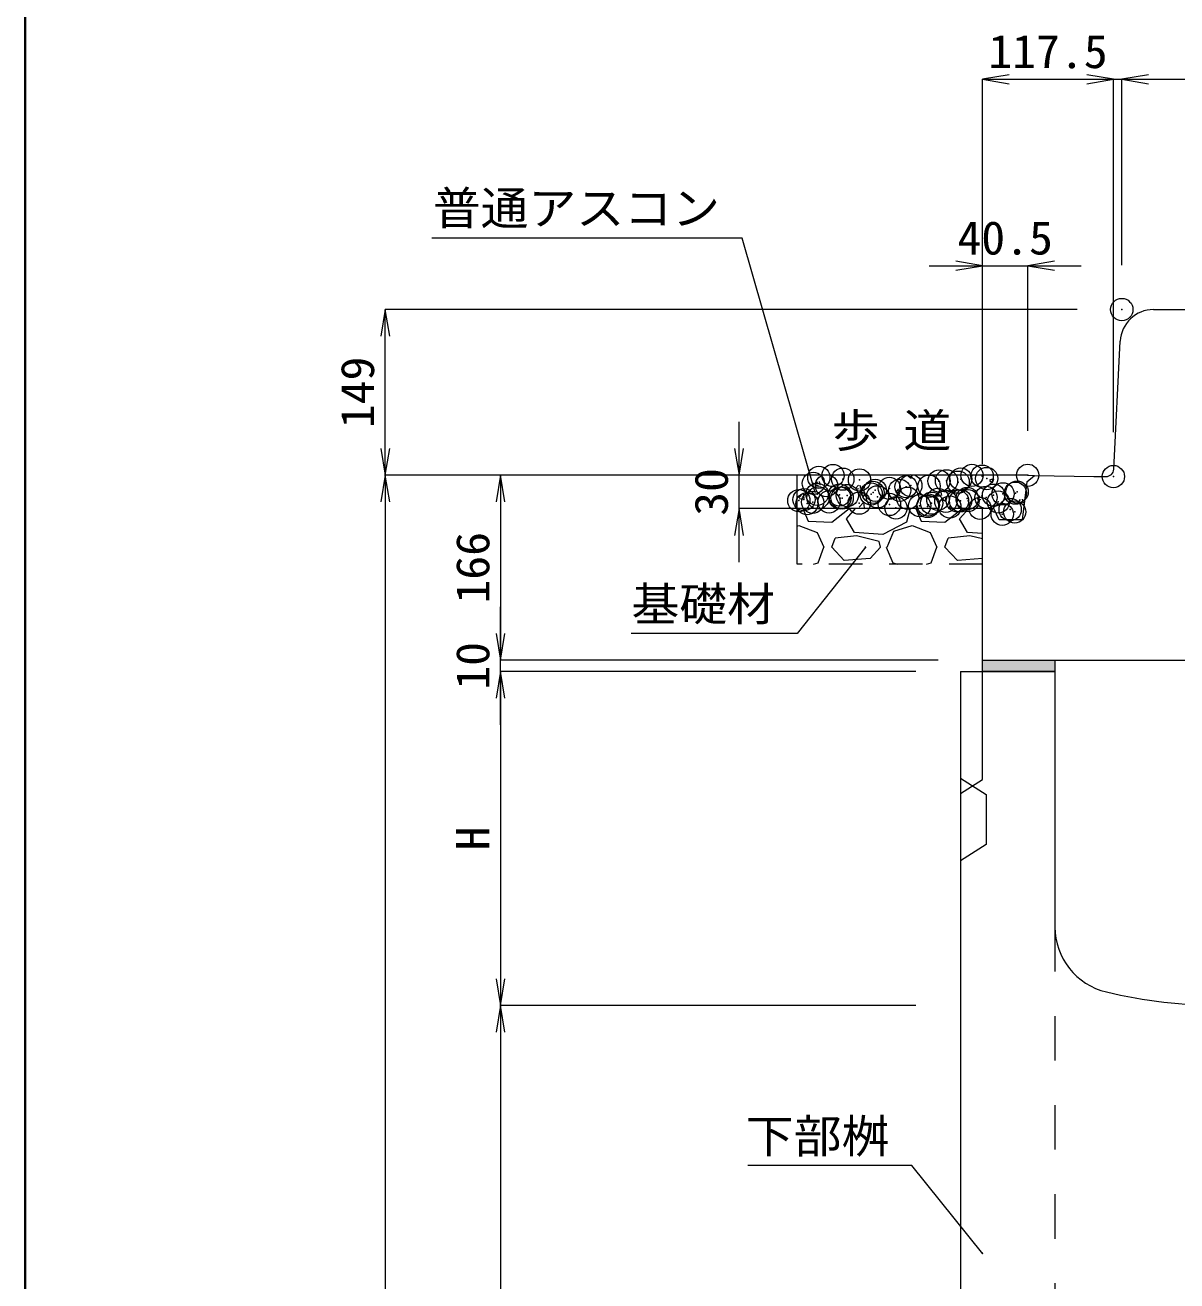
# Model space of a CAD drawing. Units: millimetres at full size. Extents: x 171976 to 209231, y 872007 to 885239.
# Drawn here: x 181994 to 183029, y 882265 to 883393 of the extents above; entities that cross this region are included whole.
import ezdxf
from ezdxf.enums import TextEntityAlignment as Align

# ---------------------------------------------------------------- set-up
doc = ezdxf.new("R2010")
doc.units = ezdxf.units.MM
doc.header["$LTSCALE"] = 40
doc.header["$PDMODE"] = 32
doc.header["$PDSIZE"] = 20
doc.linetypes.add('USER1', pattern=[2, 1, -1])
doc.linetypes.add('USER4', pattern=[1.35, 0.75, -0.6])
for name, color, linetype, lineweight in [('0_2', 7, 'Continuous', 20), ('モルタル', 7, 'Continuous', 9), ('作業エリア', 11, 'Continuous', 13), ('図枠', 7, 'Continuous', 5), ('寸法線', 7, 'Continuous', 13), ('本体', 2, 'Continuous', 13), ('補助線', 8, 'Continuous', 5), ('ﾊｯﾁﾝｸﾞ', 7, 'Continuous', 5)]:
    doc.layers.add(name, color=color, linetype=linetype, lineweight=lineweight)
doc.styles.add('ＭＳ 明朝', font='')
doc.styles.get('ＭＳ 明朝').set_extended_font_data('MS Mincho')

# ---------------------------------------------------------------- blocks, each defined once
blk = doc.blocks.new('open_arrow')
at = {"color": 0, "linetype": 'Continuous', "lineweight": -2}
blk.add_lwpolyline([(7.5, 1.25), (0, 0), (7.5, -1.25)], dxfattribs=at)

msp = doc.modelspace()

# ---------------------------------------------------------------- hatches: boundary and pattern name
at = {"layer": 'モルタル'}
msp.add_hatch(color=256, dxfattribs=at).paths.add_polyline_path([(182919.36, 882812.29), (182919.36, 882822.29), (182854.36, 882822.29), (182854.36, 882812.29)])

# ---------------------------------------------------------------- linework, layer by layer
at = {"layer": '0_2', "lineweight": 13}
for q in [(182687.76, 882988.47), (182900.86, 882988.36)]:
    msp.add_line((182894.86, 882988.47), q, dxfattribs=at)
at = {"layer": '0_2', "linetype": 'USER4', "lineweight": 5}
for p, q in [((182854.36, 882958.48), (182687.76, 882958.48)), ((182854.36, 882908.47), (182687.76, 882908.47))]:
    msp.add_line(p, q, dxfattribs=at)
at = {"layer": 'モルタル'}
msp.add_lwpolyline([(182854.36, 882822.29), (182919.36, 882822.29), (182919.36, 882812.29), (182854.36, 882812.29)], close=True, dxfattribs=at)
at = {"layer": '作業エリア'}
for p in [(182979.36, 883137.29), (182894.86, 882988.48), (182971.86, 882987.29)]:
    msp.add_point(p, dxfattribs=at)
at = {"layer": '図枠', "lineweight": 40}
msp.add_line((181994.36, 879147.22), (181994.36, 884687.22), dxfattribs=at)
at = {"layer": '寸法線'}
for p, q in [((182854.36, 883344.11), (182971.86, 883344.11)), ((182854.36, 882998.48), (182854.36, 883344.11)), ((182923.86, 883344.11), (183027.36, 883344.11)), ((182971.86, 883027.29), (182971.86, 883344.11)), ((182971.86, 883027.29), (182971.86, 883344.11)), ((182979.36, 883344.11), (183159.36, 883344.11)), ((182979.36, 883177.29), (182979.36, 883344.11)), ((182979.36, 883177.29), (182979.36, 883344.11)), ((182806.36, 883176.7), (182942.86, 883176.7)), ((182854.36, 882998.48), (182854.36, 883176.7)), ((182894.86, 883028.47), (182894.86, 883176.7)), ((182317.81, 882988.47), (182317.81, 883137.29)), ((182939.36, 883137.29), (182317.81, 883137.29)), ((182635.59, 882910.48), (182635.59, 883036.48)), ((182317.81, 882988.47), (182317.81, 881362.29)), ((182854.86, 882988.47), (182317.81, 882988.47)), ((182854.86, 882988.47), (182317.81, 882988.47)), ((182421.31, 882988.47), (182421.31, 882822.29)), ((182854.86, 882988.47), (182421.31, 882988.47)), ((182854.86, 882988.48), (182635.59, 882988.48)), ((182814.36, 882958.48), (182635.59, 882958.48)), ((182421.31, 882764.29), (182421.31, 882870.29)), ((182814.36, 882822.29), (182421.31, 882822.29)), ((182814.36, 882822.29), (182421.31, 882822.29)), ((182421.31, 882812.29), (182421.31, 882512.29)), ((182794.36, 882812.29), (182421.31, 882812.29)), ((182794.36, 882812.29), (182421.31, 882812.29)), ((182794.36, 882512.29), (182421.31, 882512.29)), ((182421.31, 882512.29), (182421.31, 881362.29)), ((182794.36, 882512.29), (182421.31, 882512.29))]:
    msp.add_line(p, q, dxfattribs=at)
for points in [[(182704.11, 882973.13), (182638.44, 883201.54), (182359.75, 883201.54)], [(182749.4, 882924.32), (182687.95, 882846.29), (182538.69, 882846.29)], [(182854.66, 882289.22), (182790.65, 882368.65), (182643.45, 882368.65)]]:
    msp.add_lwpolyline(points, dxfattribs=at)
at = {"layer": '本体'}
for p, q in [((183007.9, 883137.29), (183130.82, 883137.29)), ((182972.19, 882993.94), (182977.93, 883108.78)), ((182894.11, 882982.52), (182900.86, 882988.36)), ((182900.86, 882988.36), (182954.36, 882987.29)), ((182954.36, 882987.29), (182965.2, 882987.29)), ((182894.11, 882982.52), (182889.86, 882948.48)), ((182854.36, 882822.29), (182854.36, 882958.48)), ((182864.36, 882958.48), (182854.36, 882958.48)), ((182869.36, 882948.48), (182864.36, 882958.48)), ((182889.86, 882948.48), (182869.36, 882948.48)), ((182854.36, 882822.29), (183284.36, 882822.29)), ((182834.36, 882812.29), (182834.36, 881362.29)), ((182834.36, 882812.29), (182919.36, 882812.29)), ((182854.36, 882715.29), (182854.36, 882812.29)), ((182919.36, 882812.29), (182919.36, 882582.81)), ((182834.36, 882702.79), (182854.36, 882715.29))]:
    msp.add_line(p, q, dxfattribs=at)
at = {"layer": '本体', "lineweight": 9}
for p, q in [((182834.36, 882716.29), (182857.56, 882701.79)), ((182857.56, 882701.79), (182857.56, 882656.79)), ((182857.56, 882656.79), (182834.36, 882642.29))]:
    msp.add_line(p, q, dxfattribs=at)
at = {"layer": '本体', "linetype": 'USER1', "lineweight": 15}
msp.add_line((182919.36, 882582.81), (182919.36, 881462.29), dxfattribs=at)
at = {"layer": '本体'}
for centre, radius, start, end in [((183007.9, 883107.29), 30, 90, 177.13759), ((182965.2, 882994.29), 7, 270, 357.13759), ((182979.36, 882582.81), 60, 180, 256.65764), ((183069.36, 882962.29), 450, 256.65764, 283.34236)]:
    msp.add_arc(centre, radius, start, end, dxfattribs=at)
at = {"layer": '補助線', "lineweight": 13}
msp.add_line((182687.76, 882908.47), (182687.76, 882988.47), dxfattribs=at)
at = {"layer": 'ﾊｯﾁﾝｸﾞ'}
for p, q in [((182787.69, 882987.69), (182790.22, 882985.98)), ((182787.99, 882988.33), (182788.35, 882988.47)), ((182790.29, 882985.96), (182791.14, 882988.47)), ((182703.9, 882979.7), (182706.35, 882982.62)), ((182703.9, 882979.69), (182706.94, 882979.42)), ((182708.53, 882979.71), (182707.94, 882982.9)), ((182740.34, 882976.51), (182742.79, 882979.43)), ((182740.34, 882976.5), (182743.38, 882976.23)), ((182744.96, 882976.52), (182744.37, 882979.71)), ((182776.78, 882973.32), (182779.23, 882976.24)), ((182781.4, 882973.34), (182780.81, 882976.52)), ((182860.7, 882983.62), (182863.22, 882981.91)), ((182860.99, 882984.27), (182864.55, 882985.63)), ((182863.3, 882981.89), (182864.33, 882984.96)), ((182689.2, 882968.23), (182693.15, 882972.36)), ((182689.51, 882967.57), (182694.03, 882966.87)), ((182694.14, 882967.58), (182693.58, 882972.41)), ((182745.01, 882971.3), (182747.54, 882969.6)), ((182745.3, 882971.95), (182748.86, 882973.31)), ((182747.61, 882969.57), (182748.64, 882972.64)), ((182776.78, 882973.31), (182779.81, 882973.04)), ((182813.21, 882970.14), (182815.66, 882973.05)), ((182813.21, 882970.12), (182816.25, 882969.86)), ((182817.84, 882970.15), (182817.25, 882973.33)), ((182818.01, 882967.23), (182820.54, 882965.53)), ((182818.31, 882967.88), (182821.87, 882969.25)), ((182820.62, 882965.5), (182821.65, 882968.57)), ((182849.65, 882966.95), (182852.1, 882969.87)), ((182849.65, 882966.93), (182852.69, 882966.67)), ((182854.27, 882966.96), (182853.69, 882970.14)), ((182886.09, 882963.76), (182888.54, 882966.68)), ((182890.71, 882963.77), (182890.12, 882966.96)), ((182687.82, 882958.47), (182687.76, 882958.26)), ((182692.87, 882958.47), (182697.56, 882947.34)), ((182718.89, 882946.33), (182734.61, 882958.47)), ((182732.1, 882949.38), (182740.29, 882958.47)), ((182743.41, 882959.83), (182747.37, 882963.95)), ((182743.73, 882959.16), (182748.13, 882958.47)), ((182748.36, 882959.18), (182747.8, 882964)), ((182789.42, 882958.47), (182785.95, 882946.33)), ((182794.47, 882958.47), (182799.16, 882947.34)), ((182820.49, 882946.33), (182836.21, 882958.47)), ((182833.7, 882949.38), (182841.89, 882958.47)), ((182886.09, 882963.75), (182889.12, 882963.48)), ((182891.02, 882963.16), (182891.64, 882962.74)), ((182891.31, 882963.81), (182891.8, 882964)), ((182687.76, 882942.76), (182689.43, 882943.28)), ((182689.43, 882943.28), (182705.68, 882937.18)), ((182697.56, 882947.34), (182718.89, 882946.33)), ((182739.21, 882937.18), (182732.1, 882949.38)), ((182785.95, 882946.33), (182764.61, 882935.15)), ((182774.77, 882938.2), (182791.03, 882943.28)), ((182791.03, 882943.28), (182807.28, 882937.18)), ((182799.16, 882947.34), (182820.49, 882946.33)), ((182840.81, 882937.18), (182833.7, 882949.38)), ((182705.68, 882937.18), (182711.78, 882923.98)), ((182718.89, 882923.98), (182721.94, 882932.1)), ((182741.24, 882934.14), (182721.94, 882932.1)), ((182764.61, 882935.15), (182739.21, 882937.18)), ((182761.56, 882929.06), (182741.24, 882934.14)), ((182768.68, 882923.98), (182774.77, 882938.2)), ((182807.28, 882937.18), (182813.38, 882923.98)), ((182820.49, 882923.98), (182823.54, 882932.1)), ((182842.84, 882934.14), (182823.54, 882932.1)), ((182854.36, 882936.1), (182840.81, 882937.18)), ((182854.36, 882931.26), (182842.84, 882934.14)), ((182706.7, 882909.75), (182711.78, 882923.98)), ((182730.07, 882911.78), (182718.89, 882923.98)), ((182762.58, 882923.98), (182753.44, 882913.82)), ((182762.58, 882923.98), (182761.56, 882929.06)), ((182767.66, 882923.98), (182773.76, 882909.75)), ((182808.3, 882909.75), (182813.38, 882923.98)), ((182831.67, 882911.78), (182820.49, 882923.98)), ((182702.36, 882908.47), (182706.7, 882909.75)), ((182753.44, 882913.82), (182730.07, 882911.78)), ((182773.76, 882909.75), (182778.1, 882908.47)), ((182803.96, 882908.47), (182808.3, 882909.75)), ((182854.36, 882913.76), (182831.67, 882911.78))]:
    msp.add_line(p, q, dxfattribs=at)
for p in [(182719.96, 882988.27), (182844.81, 882988.38), (182702.4, 882981.15), (182707.24, 882986.59), (182714.13, 882979.2), (182728.78, 882984.95), (182743.76, 882984.28), (182785.56, 882978.21), (182789.88, 882979.19), (182806.29, 882978.68), (182815.18, 882983.3), (182821.96, 882983.42), (182832.37, 882982.26), (182834.68, 882985.09), (182853.92, 882987.63), (182858.03, 882985.51), (182689.32, 882965.68), (182693.88, 882966.56), (182705.72, 882971.36), (182706.6, 882968.23), (182725.84, 882970.76), (182726.3, 882968.04), (182728.17, 882968.04), (182732.84, 882970.22), (182754.25, 882971.62), (182755.93, 882973.13), (182757.92, 882974.99), (182759.96, 882969.07), (182770.64, 882976.66), (182779.91, 882974.87), (182787.08, 882967.92), (182814.19, 882966.78), (182834.58, 882965.52), (182840.55, 882967.59), (182841.31, 882965.63), (182857.42, 882968.6), (182864.21, 882970.61), (182872.63, 882971.81), (182883.8, 882972.41), (182885.35, 882973.49), (182696.68, 882962.96), (182701.78, 882964.23), (182716.43, 882964.54), (182743.55, 882963.39), (182770.67, 882962.25), (182776.51, 882959.16), (182797.79, 882961.1), (182804.96, 882960.44), (182805.67, 882961.77), (182808.59, 882963.38), (182821.31, 882965.06), (182824.91, 882959.96), (182831.76, 882965.35), (182852.02, 882958.81), (182868.43, 882964.49), (182879.14, 882957.66), (182883.18, 882955.5), (182871.99, 882953.45)]:
    msp.add_point(p, dxfattribs=at)

# ---------------------------------------------------------------- block references
at = {"layer": '寸法線', "xscale": 3.2, "yscale": 3.2}
for p in [(182854.36, 883344.11), (182979.36, 883344.11), (182979.36, 883344.11), (182894.86, 883176.7)]:
    msp.add_blockref('open_arrow', p, dxfattribs=at)
at = {"layer": '寸法線'}
for p, xscale, yscale, rotation in [((182971.86, 883344.11), 3.2, 3.2, 180), ((182971.86, 883344.11), 3.2, 3.2, 180), ((182854.36, 883176.7), 3.2, 3.2, 180), ((182317.81, 883137.29), 3.2, 3.2, 270), ((182317.81, 882988.47), 3.2, 3.2, 90), ((182635.59, 882988.48), 3.2, 3.2, 90), ((182317.81, 882988.47), 3.2, 3.2, 270), ((182421.31, 882988.47), 3.2, 3.2, 270), ((182704.11, 882973.13), 0.133, 0.133, 106), ((182635.59, 882958.48), 3.2, 3.2, 270), ((182749.4, 882924.32), 0.133, 0.133, 231.8), ((182421.31, 882822.29), 3.2, 3.2, 90), ((182421.31, 882822.29), 3.2, 3.2, 90), ((182421.31, 882812.29), 3.2, 3.2, 270), ((182421.31, 882812.29), 3.2, 3.2, 270), ((182421.31, 882512.29), 3.2, 3.2, 90), ((182421.31, 882512.29), 3.2, 3.2, 270), ((182854.66, 882289.22), 0.133, 0.133, 128.9)]:
    msp.add_blockref('open_arrow', p, dxfattribs=dict(at, xscale=xscale, yscale=yscale, rotation=rotation))

# ---------------------------------------------------------------- texts
at = {"layer": '0_2', "style": 'ＭＳ 明朝', "width": 1.05}
msp.add_text('歩 道', height=30.02, dxfattribs=at).set_placement((182718.79, 883004.71), align=Align.BOTTOM_LEFT)
at = {"layer": '寸法線', "style": 'ＭＳ 明朝', "width": 1.05}
for s, p in [('117.5', (182913.11, 883369.11)), ('40.5', (182874.61, 883201.7))]:
    msp.add_text(s, height=30.02, dxfattribs=at).set_placement(p, align=Align.MIDDLE_CENTER)
for s, p in [('普通アスコン', (182618.44, 883243.36)), ('基礎材', (182667.95, 882887.78)), ('下部桝', (182770.65, 882409.96))]:
    msp.add_text(s, height=30.02, dxfattribs=at).set_placement(p, align=Align.TOP_RIGHT)
for s, p in [('149', (182292.81, 883062.88)), ('30', (182610.59, 882973.48)), ('166', (182396.31, 882905.38)), ('10', (182396.31, 882817.29)), ('H', (182396.31, 882662.29))]:
    msp.add_text(s, height=30.02, rotation=90, dxfattribs=at).set_placement(p, align=Align.MIDDLE_CENTER)

doc.saveas('drawing.dxf')
